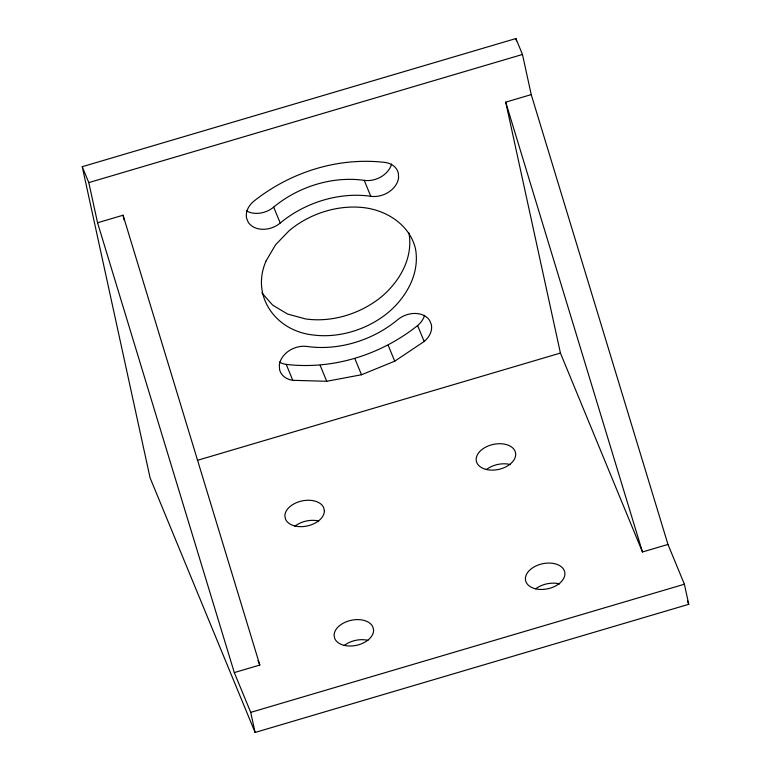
<?xml version="1.0" encoding="UTF-8"?>
<svg xmlns="http://www.w3.org/2000/svg" width="771" height="771" viewBox="0 0 771 771"><rect width="100%" height="100%" fill="white"/><g stroke="black" fill="none" stroke-linecap="round" stroke-linejoin="round"><path stroke-width="1.16" d="M279.343 362.033A21.366 16.326 -22.4 0 0 286.224 364.394C333.168 369.926 380.797 354.824 417.603 325.574A21.366 16.326 -22.4 0 0 424.561 315.262M394.733 361.185L424.166 341.486A21.366 16.326 -22.4 0 0 431.336 324.572L429.736 320.62A21.366 16.326 -22.4 0 0 397.691 319.705A94.794 72.464 -22.4 0 1 307.137 346.468A21.366 16.326 -22.4 0 0 279.343 365.059L279.555 369.425A21.366 16.326 -22.4 0 0 292.797 380.315L326.731 381.279L361.503 374.754L394.733 361.185L388.17 345.263M82.237 166.7L515.905 38.55L522.468 54.462L531.229 94.611L667.975 544.442L684.388 584.225L688.763 604.3L255.095 732.45L150.075 477.827L82.237 166.7L88.8 182.611L97.551 222.761L234.307 672.591L250.72 712.375L255.095 732.45M88.8 182.611L522.468 54.462M97.551 222.761L123.061 215.225L259.817 665.055L234.307 672.591M667.975 544.442L642.465 551.978L560.421 353.06L505.718 102.148L531.229 94.611M197.366 460.345L560.421 353.06M250.72 712.375L684.388 584.225M261.87 292.893L272.683 305.152L287.564 314.038L305.499 318.924A80.107 61.237 -22.4 0 0 382.03 296.305C400.159 280.789 413.391 257.292 408.929 232.852M687.385 600.966L688.763 604.3M391.591 164.021A21.366 16.326 -22.4 0 1 364.22 180.366L370.784 196.287A94.794 72.464 -22.4 0 0 280.23 223.041A21.366 16.326 -22.4 0 1 248.185 222.135L246.585 218.183A21.366 16.326 -22.4 0 1 253.755 201.26C290.561 172.01 338.19 156.908 385.134 162.44A21.366 16.326 -22.4 0 1 398.366 173.33L398.578 177.696A21.366 16.326 -22.4 0 1 370.784 196.287M417.603 325.574L424.166 341.486M354.939 358.833L361.503 374.754M246.363 210.801A21.366 16.326 -22.4 0 0 273.657 207.129L280.23 223.041M320.167 365.367L326.731 381.279M286.224 364.394L292.797 380.315M257.986 660.612L259.817 665.055M505.718 102.148L642.465 551.978M515.905 38.55L516.416 40.902M123.061 215.225L124.092 219.908M273.657 207.129A94.794 72.464 -22.4 0 1 364.22 180.366M535.768 588.784A20.027 12.789 -12.3 0 1 559.659 583.926M344.136 645.568A20.027 12.789 -12.3 0 1 367.95 640.364M486.549 469.433A20.027 12.789 -12.3 0 1 510.431 464.576M294.907 526.217A20.027 12.789 -12.3 0 1 318.722 521.013M266.12 260.849C250.575 296.016 275.671 330.547 312.062 334.836A80.107 61.237 -22.4 0 0 388.594 312.216C406.722 296.7 419.954 273.204 415.492 248.763C409.999 225.758 388.295 211.244 365.859 207.919A80.107 61.237 -22.4 0 0 289.327 230.529L275.565 244.783L266.12 260.849M373.598 630.196L372.875 626.939A20.027 12.789 -12.3 0 0 351.104 620.308A20.027 12.789 -12.3 0 0 334.084 635.42L334.797 638.677A20.027 12.789 -12.3 0 0 356.578 645.308A20.027 12.789 -12.3 0 0 373.598 630.196M324.369 510.845L323.656 507.588A20.027 12.789 -12.3 0 0 301.875 500.957A20.027 12.789 -12.3 0 0 284.856 516.059L285.569 519.326A20.027 12.789 -12.3 0 0 307.35 525.947A20.027 12.789 -12.3 0 0 324.369 510.845M485.817 469.337A20.027 12.789 -12.3 0 0 515.693 454.601A20.027 12.789 -12.3 0 0 486.308 446.814A20.027 12.789 -12.3 0 0 485.817 469.337M535.045 588.687A20.027 12.789 -12.3 0 0 564.912 573.952A20.027 12.789 -12.3 0 0 535.527 566.165A20.027 12.789 -12.3 0 0 535.045 588.687"/></g></svg>
